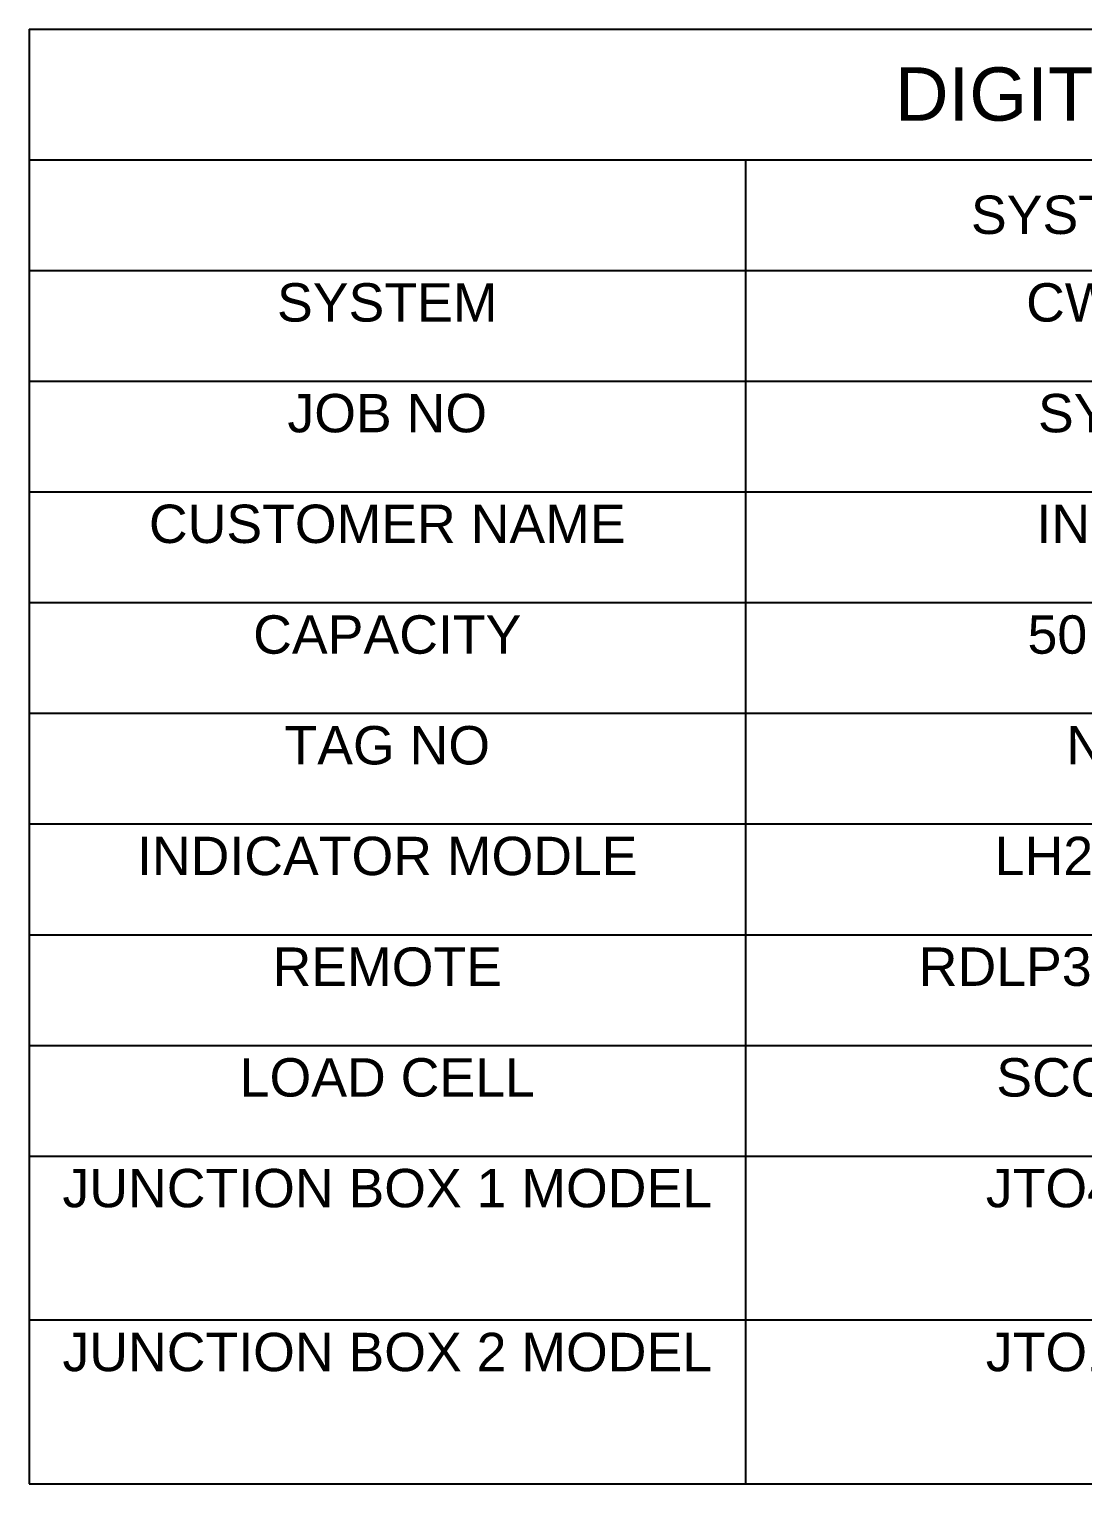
# Model space of a CAD drawing. Header units: inches. Extents: x 784 to 2184505, y 7 to 371504.
# Drawn here: x 318015 to 374059, y 6572 to 83951 of the extents above; entities that cross this region are included whole.
import ezdxf

# ---------------------------------------------------------------- set-up
doc = ezdxf.new("R2010")
doc.units = ezdxf.units.IN
doc.header["$MEASUREMENT"] = 0
doc.styles.get("Standard").update_dxf_attribs({"font": 'arial.ttf'})

# ---------------------------------------------------------------- blocks, each defined once
blk = doc.blocks.new('*T3')
at = {"color": 0, "lineweight": -2}
for p, q in [((0, 0), (152382, 0)), ((0, 0), (0, -77379)), ((152382, 0), (152382, -77379)), ((0, -6947), (152382, -6947)), ((38096, -6947), (38096, -77379)), ((76191, -6947), (76191, -77379)), ((114287, -6947), (114287, -77379)), ((0, -12836), (152382, -12836)), ((0, -18724), (152382, -18724)), ((0, -24612), (152382, -24612)), ((0, -30501), (152382, -30501)), ((0, -36389), (152382, -36389)), ((0, -42278), (152382, -42278)), ((0, -48166), (152382, -48166)), ((0, -54055), (152382, -54055)), ((0, -59943), (152382, -59943)), ((0, -68661), (152382, -68661)), ((0, -77379), (152382, -77379))]:
    blk.add_line(p, q, dxfattribs=at)
at = {"color": 0}
for s, insert, char_height, width, attachment_point in [('DIGITAL INDICATOR TEMPLATE', (76191, -3474), 2835.72, 151020.94, 5), ('SYSTEM 1', (57143, -9891), 2041.7, 36734.37, 5), ('SYSTEM 2', (95239, -9891), 2041.7, 36734.37, 5), ('SYSTEM 3', (133334, -9891), 2041.7, 36734.37, 5), ('SYSTEM', (19048, -13516), 2041.7, 36734.37, 2), ('CW0S', (57143, -13516), 2041.7, 36734.37, 2), ('1', (95239, -13516), 2042, 36734.37, 2), ('9', (133334, -13516), 2042, 36734.37, 2), ('JOB NO', (19048, -19405), 2041.7, 36734.37, 2), ('SY12', (57143, -19405), 2041.7, 36734.37, 2), ('2', (95239, -19405), 2042, 36734.37, 2), ('8', (133334, -19405), 2042, 36734.37, 2), ('CUSTOMER NAME', (19048, -25293), 2041.72, 36734.37, 2), ('INDO', (57143, -25293), 2041.7, 36734.37, 2), ('3', (95239, -25293), 2042, 36734.37, 2), ('7', (133334, -25293), 2042, 36734.37, 2), ('CAPACITY', (19048, -31181), 2041.7, 36734.37, 2), ('50 KG', (57143, -31181), 2041.7, 36734.37, 2), ('4', (95239, -31181), 2042, 36734.37, 2), ('6', (133334, -31181), 2042, 36734.37, 2), ('TAG NO ', (19048, -37070), 2041.7, 36734.37, 2), ('NA', (57143, -37070), 2041.7, 36734.37, 2), ('5', (95239, -37070), 2042, 36734.37, 2), ('5', (133334, -37070), 2042, 36734.37, 2), ('INDICATOR MODLE', (19048, -42958), 2041.72, 36734.37, 2), ('LH23200', (57143, -42958), 2041.7, 36734.37, 2), ('6', (95239, -42958), 2042, 36734.37, 2), ('4', (133334, -42958), 2042, 36734.37, 2), ('REMOTE', (19048, -48847), 2041.7, 36734.37, 2), ('RDLP320R1LH', (57143, -48847), 2041.72, 36734.37, 2), ('7', (95239, -48847), 2042, 36734.37, 2), ('3', (133334, -48847), 2042, 36734.37, 2), ('LOAD CELL', (19048, -54735), 2041.7, 36734.37, 2), ('SCO24R', (57143, -54735), 2041.7, 36734.37, 2), ('8', (95239, -54735), 2042, 36734.37, 2), ('2', (133334, -54735), 2042, 36734.37, 2), ('JUNCTION BOX 1 MODEL', (19048, -60624), 2041.72, 36734.37, 2), ('JTO41M9', (57143, -60624), 2041.7, 36734.37, 2), ('9', (95239, -60624), 2042, 36734.37, 2), ('1', (133334, -60624), 2042, 36734.37, 2), ('JUNCTION BOX 2 MODEL', (19048, -69342), 2041.72, 36734.37, 2), ('JTO11M0', (57143, -69342), 2041.7, 36734.37, 2), ('0', (95239, -69342), 2042, 36734.37, 2), ('6', (133334, -69342), 2042, 36734.37, 2)]:
    blk.add_mtext(s, dxfattribs=dict(at, insert=insert, char_height=char_height, width=width, attachment_point=attachment_point))

msp = doc.modelspace()

# ---------------------------------------------------------------- block references
msp.add_blockref('*T3', (318015.23462, 83951.33466))

doc.saveas('drawing.dxf')
